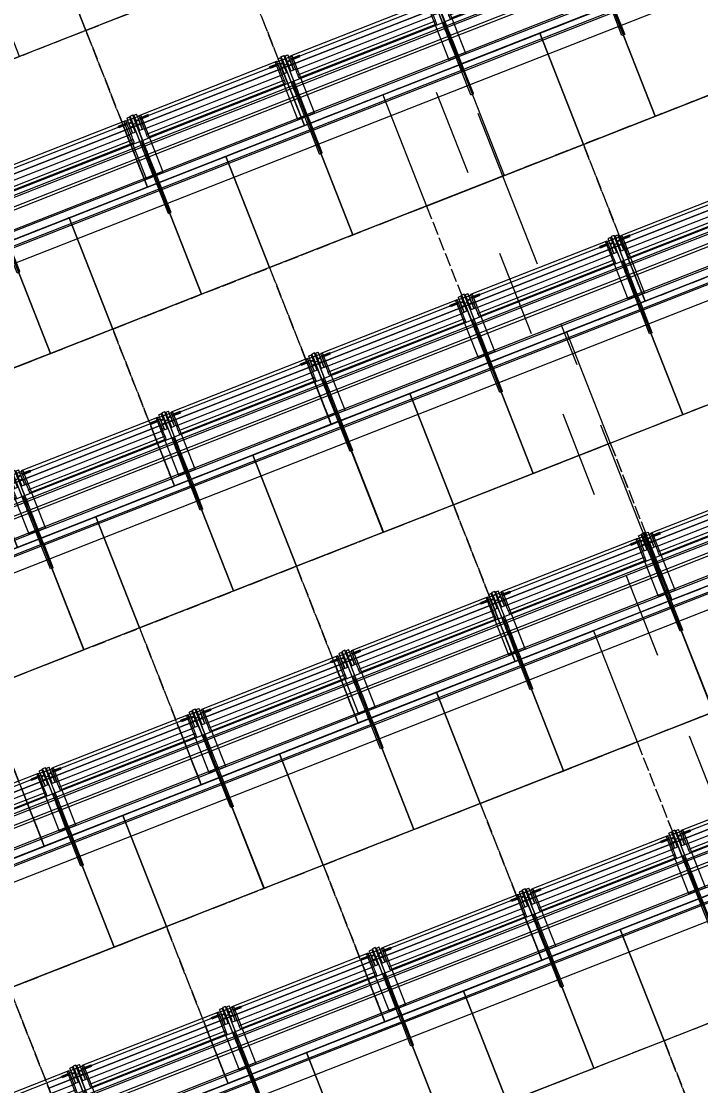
# Model space of a CAD drawing. Header units: millimetres. Extents: x -50172 to 74273, y -80883 to 11206.
# Drawn here: x -20496 to -18279, y -66789 to -63313 of the extents above; entities that cross this region are included whole.
import ezdxf
from ezdxf.enums import TextEntityAlignment as Align

# ---------------------------------------------------------------- set-up
doc = ezdxf.new("R2010")
doc.units = ezdxf.units.MM
doc.header["$MEASUREMENT"] = 0
for name, pattern in [('Dashed', [564.444447, 282.222223, -282.222223]), ('Double Dashed', [1093.611073, 529.166651, -211.666656, 141.111112, -211.666656]), ('Hidden Line', [55, 45, -10])]:
    doc.linetypes.add(name, pattern=pattern)
for name, color, linetype in [('A-25-M_Wall_Ext', 7, 'Continuous'), ('A-95-MC_Marker_Section_P2.Marker', 7, 'Continuous'), ('New_A-05-M_Gross_Int_Plant', 7, 'Continuous'), ('New_A-15-MG_Structural_Grid_Phase_2', 7, 'Continuous'), ('New_A-20-M_Floor_Slab', 7, 'Continuous'), ('New_A-35-M_FFE_Fixed', 7, 'Continuous'), ('New_A-95-D_1_100', 7, 'Continuous')]:
    doc.layers.add(name, color=color, linetype=linetype)
for name, color, linetype, lineweight in [('A-25-M_Wall_Ext_Pen_No__1', 7, 'Continuous', 13), ('A-95-MC_Marker_Section_P2.Marker_Pen_No__1', 7, 'Continuous', 13), ('New_A-20-M_Floor_Slab_Pen_No__89', 8, 'Continuous', 20), ('New_A-35-M_FFE_Fixed_Pen_No__1', 7, 'Continuous', 13), ('New_A-35-M_FFE_Fixed_Pen_No__101', 252, 'Continuous', 15), ('New_A-95-D_1_100_Pen_No__1', 7, 'Continuous', 13), ('New_A-95-P_Drawing_Pen_No__1', 7, 'Continuous', 13), ('New_ArchiCAD Zone Stamps_Pen_No__6', 7, 'Continuous', 35)]:
    doc.layers.add(name, color=color, linetype=linetype, lineweight=lineweight)
for name, color, linetype, lineweight, true_color in [('A-25-M_Wall_Ext_Pen_No__107', 7, 'Continuous', 15, 0xa6a6a6), ('New_A-05-M_Gross_Int_Plant_Pen_No__74', 7, 'Continuous', 20, 0x606060), ('New_A-15-MG_Structural_Grid_Phase_2_Pen_No__222', 7, 'Continuous', 13, 0x65af33)]:
    doc.layers.add(name, color=color, linetype=linetype, lineweight=lineweight, true_color=true_color)
doc.styles.add('GENERATED_STYLE_1', font='')
doc.styles.add('GENERATED_STYLE_3', font='')
doc.styles.add('GENERATED_STYLE_4', font='')
doc.styles.get('GENERATED_STYLE_1').set_extended_font_data('Arial', bold=True)
doc.styles.get('GENERATED_STYLE_3').set_extended_font_data('Arial')
doc.styles.get('GENERATED_STYLE_4').set_extended_font_data('Swis721 BT')
doc.dimstyles.new('GENERATED_STYLE__1', dxfattribs={"dimtxt": 300, "dimasz": 95, "dimexe": 0.18, "dimexo": 0, "dimgap": 0.09, "dimtad": 1, "dimdec": 0, "dimzin": 0, "dimdsep": 46, "dimtxsty": 'GENERATED_STYLE_3', "dimblk": 'ARROWHEAD_2', "dimblk1": 'ARROWHEAD_2', "dimblk2": 'ARROWHEAD_2', "dimcen": 0.09, "dimclrd": 7, "dimclre": 7, "dimclrt": 7, "dimadec": 0, "dimazin": 0, "dimtfac": 1, "dimtdec": 4, "dimtmove": 0, "dimatfit": 3, "dimfxl": 1, "dimtolj": 1, "dimtzin": 0, "dimarcsym": 0})
pattern_1 = [(60, (0, 0), (-43.30127, 25), []), (120, (0, 0), (43.30127, 25), [])]

# ---------------------------------------------------------------- blocks, each defined once
blk = doc.blocks.new('Slab_2_1', base_point=(-15335.8, -61005.9))
at = {"layer": 'New_A-20-M_Floor_Slab_Pen_No__89', "linetype": 'Continuous', "flags": 128}
blk.add_lwpolyline([(-15335.8, -61005.9), (-23454.7, -64194.3), (-23339.9, -65211), (-14728.1, -61829.1)], close=True, dxfattribs=at)
blk = doc.blocks.new('Slab_3_1', base_point=(-14757.8, -61788.8))
at = {"layer": 'New_A-20-M_Floor_Slab_Pen_No__89', "linetype": 'Continuous', "flags": 128}
blk.add_lwpolyline([(-14757.8, -61788.8), (-23345.5, -65161.3), (-23230.8, -66178), (-14150, -62611.9)], close=True, dxfattribs=at)
blk = doc.blocks.new('Slab_4_1', base_point=(-14179.7, -62571.7))
at = {"layer": 'New_A-20-M_Floor_Slab_Pen_No__89', "linetype": 'Continuous', "flags": 128}
blk.add_lwpolyline([(-14179.7, -62571.7), (-23236.4, -66128.3), (-23121.6, -67145.1), (-13572, -63394.8)], close=True, dxfattribs=at)
blk = doc.blocks.new('Slab_5_1', base_point=(-13601.7, -63354.6))
at = {"layer": 'New_A-20-M_Floor_Slab_Pen_No__89', "linetype": 'Continuous', "flags": 128}
blk.add_lwpolyline([(-13601.7, -63354.6), (-23127.2, -67095.4), (-23012.4, -68112.3), (-17966.6, -66138), (-12993.8, -64177.9)], close=True, dxfattribs=at)
blk = doc.blocks.new('Slab_6_1', base_point=(-13023.6, -64137.5))
at = {"layer": 'New_A-20-M_Floor_Slab_Pen_No__89', "linetype": 'Continuous', "flags": 128}
blk.add_lwpolyline([(-13023.6, -64137.5), (-23018.1, -68062.4), (-22903.3, -69079.1), (-17659.2, -67019.7), (-12415.9, -64960.6)], close=True, dxfattribs=at)
blk = doc.blocks.new('VENTS__3_1', base_point=(-30958.5, -71277.4))
at = {"layer": 'New_A-05-M_Gross_Int_Plant_Pen_No__74', "linetype": 'Continuous'}
blk.add_arc((-26782.7, -43787.3), 28124.1, 246.43121, 336.44961, dxfattribs=at)
at = {"layer": 'New_ArchiCAD Zone Stamps_Pen_No__6'}
for tag, height, style, p in [('ROOM_NAME', 250, 'GENERATED_STYLE_1', (-31302.6, -70145.2)), ('zoneNameLine2', 250, 'GENERATED_STYLE_1', (-31491, -70577.3)), ('measuredAreaCode', 200, 'GENERATED_STYLE_3', (-31679.5, -70998)), ('DUMMY_649', 200, 'GENERATED_STYLE_3', (-31372.1, -71132.1)), ('DUMMY_650', 200, 'GENERATED_STYLE_3', (-30882.7, -71345.4)), ('DUMMY_651', 133.3, 'GENERATED_STYLE_3', (-30603.4, -71452))]:
    blk.add_attdef(tag, text='', height=height, rotation=336.4404, dxfattribs=dict(at, style=style)).set_placement(p, align=Align.TOP_LEFT)
blk = doc.blocks.new('Wall_156_1', base_point=(-38294.6, -69816.9))
at = {"layer": 'A-25-M_Wall_Ext_Pen_No__107', "linetype": 'Continuous'}
h = blk.add_hatch(dxfattribs=at)
h.set_pattern_fill('Plaster_0001', color=256, style=0, pattern_type=2)
h.set_pattern_definition([(201.458, (0, 0), (-63.3617, 161.19955), [0, -100]), (201.458, (-14.85, -98.89), (-63.3617, 161.19955), [0, -100])])
h.paths.add_polyline_path([(-38160.3, -69522, 0.417285), (-922.8, -54881.8), (-936.5, -54875.8, -0.417284), (-38154.1, -69508.4)])
at = {"layer": 'A-25-M_Wall_Ext_Pen_No__107', "linetype": 'Continuous', "lineweight": 0, "true_color": 0x535353}
for points in [[(-38161.1, -69523.8, 0.417286), (-920.9, -54882.6), (-922.8, -54881.8, -0.417285), (-38160.3, -69522)], [(-38224.1, -69662.2, 0.417299), (-781.4, -54943), (-783.3, -54942.2, -0.417299), (-38223.3, -69660.3)]]:
    blk.add_hatch(color=251, dxfattribs=at).paths.add_polyline_path(points)
at = {"layer": 'A-25-M_Wall_Ext_Pen_No__107', "linetype": 'Continuous'}
h = blk.add_hatch(dxfattribs=at)
h.set_pattern_fill('Plywood_0001', color=256, style=0, pattern_type=2)
h.set_pattern_definition([(0, (0, 0), (0, 200), [])])
h.paths.add_polyline_path([(-38231.6, -69678.5, 0.417301), (-764.9, -54950.1), (-781.4, -54943, -0.417299), (-38224.1, -69662.2)])
h = blk.add_hatch(dxfattribs=at)
h.set_pattern_fill('Batt_Insulation_0001', color=256, style=0, pattern_type=2)
h.set_pattern_definition(pattern_1)
h.paths.add_polyline_path([(-38273, -69769.5, 0.41731), (-673.1, -54989.8), (-764.9, -54950.1, -0.417301), (-38231.6, -69678.5)])
blk.add_hatch(color=256, dxfattribs=at).paths.add_polyline_path([(-38294.6, -69816.9, 0.417314), (-625.4, -55010.5), (-650.2, -54999.7, -0.417312), (-38283.4, -69792.3)])
h = blk.add_hatch(dxfattribs=at)
h.set_pattern_fill('Batt_Insulation_0001', color=256, style=0, pattern_type=2)
h.set_pattern_definition(pattern_1)
h.paths.add_polyline_path([(-38283.4, -69792.3, 0.417312), (-650.2, -54999.7), (-673.1, -54989.8, -0.41731), (-38273, -69769.5)])
at = {"layer": 'A-25-M_Wall_Ext_Pen_No__1', "linetype": 'Continuous'}
for radius, start, end in [(28130.8, 246.16287, 336.76285), (28147.8, 246.16247, 336.76276), (28145.8, 246.16252, 336.76277), (28299.8, 246.15895, 336.76189), (28297.8, 246.159, 336.7619), (28317.8, 246.15854, 336.76179), (28469.8, 246.15506, 336.76093), (28442.8, 246.15567, 336.76108), (28417.8, 246.15624, 336.76122)]:
    blk.add_arc((-26785.3, -43777.2), radius, start, end, dxfattribs=at)
blk = doc.blocks.new('Montpelier with surface')
at = {"layer": 'New_A-35-M_FFE_Fixed_Pen_No__1', "linetype": 'Continuous'}
for p, q in [((0, 534.8), (0, 4.8)), ((390, 534.8), (0, 534.8)), ((285, 539.6), (370, 539.6)), ((285, 530), (285, 539.6)), ((285, 530), (370, 530)), ((370, 539.6), (371, 539.6)), ((370, 530), (370, 539.6)), ((370, 4.8), (370, 534.8)), ((370, 534.8), (414.6, 534.8)), ((370, 530), (371, 530)), ((371, 539.6), (397.3, 539.6)), ((371, 530), (371, 539.6)), ((371, 530), (397.3, 530)), ((390, 4.8), (390, 534.8)), ((397.3, 530), (397.3, 539.6)), ((397.3, 539.6), (424.7, 539.6)), ((397.3, 530), (424.7, 530)), ((414.6, 534.8), (415.5, 534.8)), ((414.6, 4.8), (414.6, 534.8)), ((415.5, 534.8), (416.5, 534.8)), ((416, 539.1), (616, 539.1)), ((416, 539.1), (416, 505.4)), ((416.5, 534.8), (417.4, 534.8)), ((417.4, 534.8), (418.3, 534.8)), ((418.3, 534.8), (419, 534.8)), ((419, 534.8), (419.6, 534.8)), ((419.6, 534.8), (420, 534.8)), ((420, 534.8), (420.2, 534.8)), ((420.2, 4.8), (420.2, 534.8)), ((420.2, 534.8), (480, 534.8)), ((424.7, 530), (424.7, 539.6)), ((424.7, 539.6), (470.9, 539.6)), ((424.7, 530), (470.9, 530)), ((470.9, 539.6), (477.4, 539.6)), ((470.9, 530), (470.9, 539.6)), ((470.9, 530), (477.4, 530)), ((477.4, 539.6), (478.6, 539.6)), ((477.4, 530), (477.4, 539.6)), ((477.4, 530), (478.6, 530)), ((478.6, 539.6), (480.7, 539.6)), ((478.6, 530), (480.7, 530)), ((480, 534.8), (482.5, 534.8)), ((480, 4.8), (480, 534.8)), ((480.7, 539.6), (483.7, 539.6)), ((480.7, 530), (483.7, 530)), ((482.5, 534.8), (485.7, 534.8)), ((483.7, 539.6), (487.4, 539.6)), ((483.7, 530), (487.4, 530)), ((485.7, 534.8), (489.5, 534.8)), ((487.4, 539.6), (491.7, 539.6)), ((487.4, 530), (491.7, 530)), ((489.5, 534.8), (493.9, 534.8)), ((491.7, 539.6), (496.6, 539.6)), ((491.7, 530), (496.6, 530)), ((493.9, 534.8), (499, 534.8)), ((496.6, 539.6), (501.7, 539.6)), ((496.6, 530), (501.7, 530)), ((499, 534.8), (504.7, 534.8)), ((501.7, 539.6), (507.1, 539.6)), ((501.7, 530), (507.1, 530)), ((504.7, 534.8), (511, 534.8)), ((507.1, 539.6), (597.9, 539.6)), ((507.1, 530), (507.1, 539.6)), ((507.1, 530), (597.9, 530)), ((511, 534.8), (517.9, 534.8)), ((517.9, 534.8), (525.2, 534.8)), ((517.9, 4.8), (517.9, 534.8)), ((525.2, 534.8), (530.9, 534.8)), ((530.9, 534.8), (535, 534.8)), ((535, 534.8), (537.4, 534.8)), ((537.4, 534.8), (538.2, 534.8)), ((538.2, 4.8), (538.2, 534.8)), ((571.6, 527.1), (573.6, 527.1)), ((571.6, 527.1), (571.6, 517.7)), ((573.6, 527.1), (579.3, 527.1)), ((579.3, 527.1), (587.8, 527.1)), ((587.8, 527.1), (597.9, 527.1)), ((589.7, 530.3), (590.2, 530.3)), ((589.7, 530.3), (589.7, 517.7)), ((590.2, 530.3), (591.7, 530.3)), ((591.7, 530.3), (594, 530.3)), ((592.1, 530.3), (592.7, 530.3)), ((592.1, 530.3), (592.1, 517.7)), ((592.7, 530.3), (594.2, 530.3)), ((594, 530.3), (596.7, 530.3)), ((594.2, 530.3), (596.5, 530.3)), ((596.5, 530.3), (599.1, 530.3)), ((596.7, 530.3), (599.4, 530.3)), ((597.9, 539.6), (608.1, 539.6)), ((597.9, 530), (597.9, 539.6)), ((597.9, 530), (608.1, 530)), ((597.9, 527.1), (608, 527.1)), ((599.1, 530.3), (601.8, 530.3)), ((599.4, 530.3), (601.6, 530.3)), ((601.6, 530.3), (603.2, 530.3)), ((601.8, 530.3), (604.1, 530.3)), ((603.2, 530.3), (603.7, 530.3)), ((603.7, 530.3), (603.7, 517.7)), ((604.1, 530.3), (605.6, 530.3)), ((605.6, 530.3), (606.1, 530.3)), ((606.1, 530.3), (606.1, 517.7)), ((608, 527.1), (616.5, 527.1)), ((608.1, 539.6), (617, 539.6)), ((608.1, 530), (617, 530)), ((616, 539.1), (616, 505.4)), ((616.5, 527.1), (622.2, 527.1)), ((617, 539.6), (623.5, 539.6)), ((617, 530), (623.5, 530)), ((622.2, 527.1), (624.2, 527.1)), ((623.5, 539.6), (626.7, 539.6)), ((623.5, 530), (626.7, 530)), ((624.2, 527.1), (624.2, 517.7)), ((626.7, 530), (626.7, 539.6)), ((416, 505.4), (616, 505.4)), ((541.1, 28.4), (541.1, 511.2)), ((541.1, 511.2), (541.7, 511.2)), ((541.7, 511.2), (543.1, 511.2)), ((543.1, 511.2), (545.3, 511.2)), ((545.3, 511.2), (548.1, 511.2)), ((548.1, 511.2), (551.8, 511.2)), ((551.8, 511.2), (552.7, 511.2)), ((551.8, 28.4), (551.8, 511.2)), ((552.7, 511.2), (554.3, 511.2)), ((554.3, 511.2), (556.3, 511.2)), ((556.3, 511.2), (558.8, 511.2)), ((558.8, 511.2), (561.5, 511.2)), ((561.5, 511.2), (564.4, 511.2)), ((564.4, 511.2), (567.4, 511.2)), ((567.4, 511.2), (570.4, 511.2)), ((570.4, 511.2), (607, 511.2)), ((570.4, 28.4), (570.4, 511.2)), ((571.6, 517.7), (573.6, 517.7)), ((571.6, 517), (572.4, 517)), ((571.6, 517), (571.6, 511.2)), ((571.6, 511.2), (572.4, 511.2)), ((572.4, 517), (574.9, 517)), ((572.4, 511.2), (574.9, 511.2)), ((573.6, 517.7), (579.3, 517.7)), ((574.9, 517), (578.9, 517)), ((574.9, 511.2), (578.9, 511.2)), ((578.9, 517), (584, 517)), ((578.9, 511.2), (584, 511.2)), ((579.3, 517.7), (587.8, 517.7)), ((584, 517), (590.1, 517)), ((584, 511.2), (590.1, 511.2)), ((587.8, 517.7), (597.9, 517.7)), ((589.7, 517.7), (590.2, 517.7)), ((590.1, 517), (596.6, 517)), ((590.1, 511.2), (596.6, 511.2)), ((590.2, 517.7), (591.7, 517.7)), ((591.7, 517.7), (594, 517.7)), ((592.1, 517.7), (592.7, 517.7)), ((592.7, 517.7), (594.2, 517.7)), ((594, 517.7), (596.7, 517.7)), ((594.2, 517.7), (596.5, 517.7)), ((596.5, 517.7), (599.1, 517.7)), ((596.6, 517), (603.3, 517)), ((596.6, 511.2), (603.3, 511.2)), ((596.7, 517.7), (599.4, 517.7)), ((597.9, 517.7), (608, 517.7)), ((599.1, 517.7), (601.8, 517.7)), ((599.4, 517.7), (601.6, 517.7)), ((601.6, 517.7), (603.2, 517.7)), ((601.8, 517.7), (604.1, 517.7)), ((603.2, 517.7), (603.7, 517.7)), ((603.3, 517), (609.5, 517)), ((603.3, 511.2), (609.5, 511.2)), ((604.1, 517.7), (605.6, 517.7)), ((604.5, 511.2), (604.5, 482.3)), ((604.5, 511.2), (609.5, 511.2)), ((605.6, 517.7), (606.1, 517.7)), ((607, 511.2), (609.5, 511.2)), ((607, 28.4), (607, 511.2)), ((608, 517.7), (616.5, 517.7)), ((609.5, 517), (609.5, 511.2)), ((609.5, 511.2), (611.9, 511.2)), ((609.5, 511.2), (609.5, 482.3)), ((611.9, 511.2), (613.9, 511.2)), ((613.9, 511.2), (615.5, 511.2)), ((615.5, 511.2), (616.8, 511.2)), ((616.5, 517.7), (622.2, 517.7)), ((616.8, 511.2), (617.6, 511.2)), ((617.6, 511.2), (617.9, 511.2)), ((617.9, 28.4), (617.9, 511.2)), ((622.2, 517.7), (624.2, 517.7)), ((604.5, 482.3), (609.5, 482.3)), ((604.5, 28.4), (604.5, 57.3)), ((604.5, 57.3), (609.5, 57.3)), ((609.5, 28.4), (609.5, 57.3)), ((0, 4.8), (390, 4.8)), ((285, 9.6), (370, 9.6)), ((285, 0), (285, 9.6)), ((370, 9.6), (371, 9.6)), ((370, 0), (370, 9.6)), ((370, 4.8), (414.6, 4.8)), ((371, 9.6), (397.3, 9.6)), ((371, 0), (371, 9.6)), ((397.3, 9.6), (424.7, 9.6)), ((397.3, 0), (397.3, 9.6)), ((414.6, 4.8), (415.5, 4.8)), ((415.5, 4.8), (416.5, 4.8)), ((416, 0), (416, 33.7)), ((416, 33.7), (616, 33.7)), ((416.5, 4.8), (417.4, 4.8)), ((417.4, 4.8), (418.3, 4.8)), ((418.3, 4.8), (419, 4.8)), ((419, 4.8), (419.6, 4.8)), ((419.6, 4.8), (420, 4.8)), ((420, 4.8), (420.2, 4.8)), ((420.2, 4.8), (480, 4.8)), ((424.7, 9.6), (470.9, 9.6)), ((424.7, 0), (424.7, 9.6)), ((470.9, 9.6), (477.4, 9.6)), ((470.9, 0), (470.9, 9.6)), ((477.4, 9.6), (478.6, 9.6)), ((477.4, 0), (477.4, 9.6)), ((478.6, 9.6), (480.7, 9.6)), ((480, 4.8), (482.5, 4.8)), ((480.7, 9.6), (483.7, 9.6)), ((482.5, 4.8), (485.7, 4.8)), ((483.7, 9.6), (487.4, 9.6)), ((485.7, 4.8), (489.5, 4.8)), ((487.4, 9.6), (491.7, 9.6)), ((489.5, 4.8), (493.9, 4.8)), ((491.7, 9.6), (496.6, 9.6)), ((493.9, 4.8), (499, 4.8)), ((496.6, 9.6), (501.7, 9.6)), ((499, 4.8), (504.7, 4.8)), ((501.7, 9.6), (507.1, 9.6)), ((504.7, 4.8), (511, 4.8)), ((507.1, 9.6), (597.9, 9.6)), ((507.1, 0), (507.1, 9.6)), ((511, 4.8), (517.9, 4.8)), ((517.9, 4.8), (525.2, 4.8)), ((525.2, 4.8), (530.9, 4.8)), ((530.9, 4.8), (535, 4.8)), ((535, 4.8), (537.4, 4.8)), ((537.4, 4.8), (538.2, 4.8)), ((541.1, 28.4), (541.7, 28.4)), ((541.7, 28.4), (543.1, 28.4)), ((543.1, 28.4), (545.3, 28.4)), ((545.3, 28.4), (548.1, 28.4)), ((548.1, 28.4), (551.8, 28.4)), ((551.8, 28.4), (552.7, 28.4)), ((552.7, 28.4), (554.3, 28.4)), ((554.3, 28.4), (556.3, 28.4)), ((556.3, 28.4), (558.8, 28.4)), ((558.8, 28.4), (561.5, 28.4)), ((561.5, 28.4), (564.4, 28.4)), ((564.4, 28.4), (567.4, 28.4)), ((567.4, 28.4), (570.4, 28.4)), ((570.4, 28.4), (607, 28.4)), ((571.6, 22.6), (571.6, 28.4)), ((571.6, 28.4), (572.4, 28.4)), ((571.6, 22.6), (572.4, 22.6)), ((571.6, 21.9), (573.6, 21.9)), ((571.6, 12.5), (571.6, 21.9)), ((571.6, 12.5), (573.6, 12.5)), ((572.4, 28.4), (574.9, 28.4)), ((572.4, 22.6), (574.9, 22.6)), ((573.6, 21.9), (579.3, 21.9)), ((573.6, 12.5), (579.3, 12.5)), ((574.9, 28.4), (578.9, 28.4)), ((574.9, 22.6), (578.9, 22.6)), ((578.9, 28.4), (584, 28.4)), ((578.9, 22.6), (584, 22.6)), ((579.3, 21.9), (587.8, 21.9)), ((579.3, 12.5), (587.8, 12.5)), ((584, 28.4), (590.1, 28.4)), ((584, 22.6), (590.1, 22.6)), ((587.8, 21.9), (597.9, 21.9)), ((587.8, 12.5), (597.9, 12.5)), ((589.7, 9.3), (589.7, 21.9)), ((589.7, 21.9), (590.2, 21.9)), ((589.7, 9.3), (590.2, 9.3)), ((590.1, 28.4), (596.6, 28.4)), ((590.1, 22.6), (596.6, 22.6)), ((590.2, 21.9), (591.7, 21.9)), ((590.2, 9.3), (591.7, 9.3)), ((591.7, 21.9), (594, 21.9)), ((591.7, 9.3), (594, 9.3)), ((592.1, 9.3), (592.1, 21.9)), ((592.1, 21.9), (592.7, 21.9)), ((592.1, 9.3), (592.7, 9.3)), ((592.7, 21.9), (594.2, 21.9)), ((592.7, 9.3), (594.2, 9.3)), ((594, 21.9), (596.7, 21.9)), ((594, 9.3), (596.7, 9.3)), ((594.2, 21.9), (596.5, 21.9)), ((594.2, 9.3), (596.5, 9.3)), ((596.5, 21.9), (599.1, 21.9)), ((596.5, 9.3), (599.1, 9.3)), ((596.6, 28.4), (603.3, 28.4)), ((596.6, 22.6), (603.3, 22.6)), ((596.7, 21.9), (599.4, 21.9)), ((596.7, 9.3), (599.4, 9.3)), ((597.9, 21.9), (608, 21.9)), ((597.9, 12.5), (608, 12.5)), ((597.9, 9.6), (608.1, 9.6)), ((597.9, 0), (597.9, 9.6)), ((599.1, 21.9), (601.8, 21.9)), ((599.1, 9.3), (601.8, 9.3)), ((599.4, 21.9), (601.6, 21.9)), ((599.4, 9.3), (601.6, 9.3)), ((601.6, 21.9), (603.2, 21.9)), ((601.6, 9.3), (603.2, 9.3)), ((601.8, 21.9), (604.1, 21.9)), ((601.8, 9.3), (604.1, 9.3)), ((603.2, 21.9), (603.7, 21.9)), ((603.2, 9.3), (603.7, 9.3)), ((603.3, 28.4), (609.5, 28.4)), ((603.3, 22.6), (609.5, 22.6)), ((603.7, 9.3), (603.7, 21.9)), ((604.1, 21.9), (605.6, 21.9)), ((604.1, 9.3), (605.6, 9.3)), ((604.5, 28.4), (609.5, 28.4)), ((605.6, 21.9), (606.1, 21.9)), ((605.6, 9.3), (606.1, 9.3)), ((606.1, 9.3), (606.1, 21.9)), ((607, 28.4), (609.5, 28.4)), ((608, 21.9), (616.5, 21.9)), ((608, 12.5), (616.5, 12.5)), ((608.1, 9.6), (617, 9.6)), ((609.5, 22.6), (609.5, 28.4)), ((609.5, 28.4), (611.9, 28.4)), ((611.9, 28.4), (613.9, 28.4)), ((613.9, 28.4), (615.5, 28.4)), ((615.5, 28.4), (616.8, 28.4)), ((616, 0), (616, 33.7)), ((616.5, 21.9), (622.2, 21.9)), ((616.5, 12.5), (622.2, 12.5)), ((616.8, 28.4), (617.6, 28.4)), ((617, 9.6), (623.5, 9.6)), ((617.6, 28.4), (617.9, 28.4)), ((622.2, 21.9), (624.2, 21.9)), ((622.2, 12.5), (624.2, 12.5)), ((623.5, 9.6), (626.7, 9.6)), ((624.2, 12.5), (624.2, 21.9)), ((626.7, 0), (626.7, 9.6)), ((285, 0), (370, 0)), ((370, 0), (371, 0)), ((371, 0), (397.3, 0)), ((397.3, 0), (424.7, 0)), ((416, 0), (616, 0)), ((424.7, 0), (470.9, 0)), ((470.9, 0), (477.4, 0)), ((477.4, 0), (478.6, 0)), ((478.6, 0), (480.7, 0)), ((480.7, 0), (483.7, 0)), ((483.7, 0), (487.4, 0)), ((487.4, 0), (491.7, 0)), ((491.7, 0), (496.6, 0)), ((496.6, 0), (501.7, 0)), ((501.7, 0), (507.1, 0)), ((507.1, 0), (597.9, 0)), ((597.9, 0), (608.1, 0)), ((608.1, 0), (617, 0)), ((617, 0), (623.5, 0)), ((623.5, 0), (626.7, 0))]:
    blk.add_line(p, q, dxfattribs=at)
blk = doc.blocks.new('Standard grid marker_10')
at = {"layer": 'New_A-15-MG_Structural_Grid_Phase_2_Pen_No__222', "linetype": 'Double Dashed'}
blk.add_line((2590.8, 0), (19514.6, 0), dxfattribs=at)
at = {"layer": 'New_A-15-MG_Structural_Grid_Phase_2_Pen_No__222', "style": 'GENERATED_STYLE_4'}
for tag, p in [('AC_MarkerText_1_0', (-500, 43.2)), ('AC_MarkerText_1_1', (22605.4, 43.2))]:
    blk.add_attdef(tag, text='', height=350, rotation=225.0159, dxfattribs=at).set_placement(p, align=Align.MIDDLE_CENTER)
blk = doc.blocks.new('Standard grid marker_24')
at = {"layer": 'New_A-15-MG_Structural_Grid_Phase_2_Pen_No__222', "linetype": 'Double Dashed'}
blk.add_arc((0, 0), 27977.6, 0, 90.63597, dxfattribs=at)
at = {"layer": 'New_A-15-MG_Structural_Grid_Phase_2_Pen_No__222', "style": 'GENERATED_STYLE_4'}
blk.add_attdef('AC_MarkerText_1', text='', height=350, rotation=90.3066, dxfattribs=at).set_placement((-1326.2, 28008), align=Align.MIDDLE_CENTER)
blk = doc.blocks.new('Montpelier with surface_2')
at = {"layer": 'New_A-35-M_FFE_Fixed_Pen_No__1', "linetype": 'Continuous'}
for p, q in [((0, 529.7), (0, 4.8)), ((390, 529.7), (0, 529.7)), ((285, 534.5), (370, 534.5)), ((285, 525), (285, 534.5)), ((285, 525), (370, 525)), ((370, 534.5), (371, 534.5)), ((370, 525), (370, 534.5)), ((370, 4.8), (370, 529.7)), ((370, 529.7), (414.6, 529.7)), ((370, 525), (371, 525)), ((371, 534.5), (397.3, 534.5)), ((371, 525), (371, 534.5)), ((371, 525), (397.3, 525)), ((390, 4.8), (390, 529.7)), ((397.3, 525), (397.3, 534.5)), ((397.3, 534.5), (424.7, 534.5)), ((397.3, 525), (424.7, 525)), ((414.6, 529.7), (415.5, 529.7)), ((414.6, 4.8), (414.6, 529.7)), ((415.5, 529.7), (416.5, 529.7)), ((416, 534), (616, 534)), ((416, 534), (416, 500.6)), ((416.5, 529.7), (417.4, 529.7)), ((417.4, 529.7), (418.3, 529.7)), ((418.3, 529.7), (419, 529.7)), ((419, 529.7), (419.6, 529.7)), ((419.6, 529.7), (420, 529.7)), ((420, 529.7), (420.2, 529.7)), ((420.2, 4.8), (420.2, 529.7)), ((420.2, 529.7), (480, 529.7)), ((424.7, 525), (424.7, 534.5)), ((424.7, 534.5), (470.9, 534.5)), ((424.7, 525), (470.9, 525)), ((470.9, 534.5), (477.4, 534.5)), ((470.9, 525), (470.9, 534.5)), ((470.9, 525), (477.4, 525)), ((477.4, 534.5), (478.6, 534.5)), ((477.4, 525), (477.4, 534.5)), ((477.4, 525), (478.6, 525)), ((478.6, 534.5), (480.7, 534.5)), ((478.6, 525), (480.7, 525)), ((480, 529.7), (482.5, 529.7)), ((480, 4.8), (480, 529.7)), ((480.7, 534.5), (483.7, 534.5)), ((480.7, 525), (483.7, 525)), ((482.5, 529.7), (485.7, 529.7)), ((483.7, 534.5), (487.4, 534.5)), ((483.7, 525), (487.4, 525)), ((485.7, 529.7), (489.5, 529.7)), ((487.4, 534.5), (491.7, 534.5)), ((487.4, 525), (491.7, 525)), ((489.5, 529.7), (493.9, 529.7)), ((491.7, 534.5), (496.6, 534.5)), ((491.7, 525), (496.6, 525)), ((493.9, 529.7), (499, 529.7)), ((496.6, 534.5), (501.7, 534.5)), ((496.6, 525), (501.7, 525)), ((499, 529.7), (504.7, 529.7)), ((501.7, 534.5), (507.1, 534.5)), ((501.7, 525), (507.1, 525)), ((504.7, 529.7), (511, 529.7)), ((507.1, 534.5), (597.9, 534.5)), ((507.1, 525), (507.1, 534.5)), ((507.1, 525), (597.9, 525)), ((511, 529.7), (517.9, 529.7)), ((517.9, 529.7), (525.2, 529.7)), ((517.9, 4.8), (517.9, 529.7)), ((525.2, 529.7), (530.9, 529.7)), ((530.9, 529.7), (535, 529.7)), ((535, 529.7), (537.4, 529.7)), ((537.4, 529.7), (538.2, 529.7)), ((538.2, 4.8), (538.2, 529.7)), ((571.6, 522.1), (573.6, 522.1)), ((571.6, 522.1), (571.6, 512.8)), ((573.6, 522.1), (579.3, 522.1)), ((579.3, 522.1), (587.8, 522.1)), ((587.8, 522.1), (597.9, 522.1)), ((589.7, 525.3), (590.2, 525.3)), ((589.7, 525.3), (589.7, 512.8)), ((590.2, 525.3), (591.7, 525.3)), ((591.7, 525.3), (594, 525.3)), ((592.1, 525.3), (592.7, 525.3)), ((592.1, 525.3), (592.1, 512.8)), ((592.7, 525.3), (594.2, 525.3)), ((594, 525.3), (596.7, 525.3)), ((594.2, 525.3), (596.5, 525.3)), ((596.5, 525.3), (599.1, 525.3)), ((596.7, 525.3), (599.4, 525.3)), ((597.9, 534.5), (608.1, 534.5)), ((597.9, 525), (597.9, 534.5)), ((597.9, 525), (608.1, 525)), ((597.9, 522.1), (608, 522.1)), ((599.1, 525.3), (601.8, 525.3)), ((599.4, 525.3), (601.6, 525.3)), ((601.6, 525.3), (603.2, 525.3)), ((601.8, 525.3), (604.1, 525.3)), ((603.2, 525.3), (603.7, 525.3)), ((603.7, 525.3), (603.7, 512.8)), ((604.1, 525.3), (605.6, 525.3)), ((605.6, 525.3), (606.1, 525.3)), ((606.1, 525.3), (606.1, 512.8)), ((608, 522.1), (616.5, 522.1)), ((608.1, 534.5), (617, 534.5)), ((608.1, 525), (617, 525)), ((616, 534), (616, 500.6)), ((616.5, 522.1), (622.2, 522.1)), ((617, 534.5), (623.5, 534.5)), ((617, 525), (623.5, 525)), ((622.2, 522.1), (624.2, 522.1)), ((623.5, 534.5), (626.7, 534.5)), ((623.5, 525), (626.7, 525)), ((624.2, 522.1), (624.2, 512.8)), ((626.7, 525), (626.7, 534.5)), ((416, 500.6), (616, 500.6)), ((541.1, 28.2), (541.1, 506.3)), ((541.1, 506.3), (541.7, 506.3)), ((541.7, 506.3), (543.1, 506.3)), ((543.1, 506.3), (545.3, 506.3)), ((545.3, 506.3), (548.1, 506.3)), ((548.1, 506.3), (551.8, 506.3)), ((551.8, 506.3), (552.7, 506.3)), ((551.8, 28.2), (551.8, 506.3)), ((552.7, 506.3), (554.3, 506.3)), ((554.3, 506.3), (556.3, 506.3)), ((556.3, 506.3), (558.8, 506.3)), ((558.8, 506.3), (561.5, 506.3)), ((561.5, 506.3), (564.4, 506.3)), ((564.4, 506.3), (567.4, 506.3)), ((567.4, 506.3), (570.4, 506.3)), ((570.4, 506.3), (607, 506.3)), ((570.4, 28.2), (570.4, 506.3)), ((571.6, 512.8), (573.6, 512.8)), ((571.6, 512.1), (572.4, 512.1)), ((571.6, 512.1), (571.6, 506.3)), ((571.6, 506.3), (572.4, 506.3)), ((572.4, 512.1), (574.9, 512.1)), ((572.4, 506.3), (574.9, 506.3)), ((573.6, 512.8), (579.3, 512.8)), ((574.9, 512.1), (578.9, 512.1)), ((574.9, 506.3), (578.9, 506.3)), ((578.9, 512.1), (584, 512.1)), ((578.9, 506.3), (584, 506.3)), ((579.3, 512.8), (587.8, 512.8)), ((584, 512.1), (590.1, 512.1)), ((584, 506.3), (590.1, 506.3)), ((587.8, 512.8), (597.9, 512.8)), ((589.7, 512.8), (590.2, 512.8)), ((590.1, 512.1), (596.6, 512.1)), ((590.1, 506.3), (596.6, 506.3)), ((590.2, 512.8), (591.7, 512.8)), ((591.7, 512.8), (594, 512.8)), ((592.1, 512.8), (592.7, 512.8)), ((592.7, 512.8), (594.2, 512.8)), ((594, 512.8), (596.7, 512.8)), ((594.2, 512.8), (596.5, 512.8)), ((596.5, 512.8), (599.1, 512.8)), ((596.6, 512.1), (603.3, 512.1)), ((596.6, 506.3), (603.3, 506.3)), ((596.7, 512.8), (599.4, 512.8)), ((597.9, 512.8), (608, 512.8)), ((599.1, 512.8), (601.8, 512.8)), ((599.4, 512.8), (601.6, 512.8)), ((601.6, 512.8), (603.2, 512.8)), ((601.8, 512.8), (604.1, 512.8)), ((603.2, 512.8), (603.7, 512.8)), ((603.3, 512.1), (609.5, 512.1)), ((603.3, 506.3), (609.5, 506.3)), ((604.1, 512.8), (605.6, 512.8)), ((604.5, 506.3), (604.5, 477.7)), ((604.5, 506.3), (609.5, 506.3)), ((605.6, 512.8), (606.1, 512.8)), ((607, 506.3), (609.5, 506.3)), ((607, 28.2), (607, 506.3)), ((608, 512.8), (616.5, 512.8)), ((609.5, 512.1), (609.5, 506.3)), ((609.5, 506.3), (611.9, 506.3)), ((609.5, 506.3), (609.5, 477.7)), ((611.9, 506.3), (613.9, 506.3)), ((613.9, 506.3), (615.5, 506.3)), ((615.5, 506.3), (616.8, 506.3)), ((616.5, 512.8), (622.2, 512.8)), ((616.8, 506.3), (617.6, 506.3)), ((617.6, 506.3), (617.9, 506.3)), ((617.9, 28.2), (617.9, 506.3)), ((622.2, 512.8), (624.2, 512.8)), ((604.5, 477.7), (609.5, 477.7)), ((604.5, 28.2), (604.5, 56.8)), ((604.5, 56.8), (609.5, 56.8)), ((609.5, 28.2), (609.5, 56.8)), ((0, 4.8), (390, 4.8)), ((285, 9.5), (370, 9.5)), ((285, 0), (285, 9.5)), ((370, 9.5), (371, 9.5)), ((370, 0), (370, 9.5)), ((370, 4.8), (414.6, 4.8)), ((371, 9.5), (397.3, 9.5)), ((371, 0), (371, 9.5)), ((397.3, 9.5), (424.7, 9.5)), ((397.3, 0), (397.3, 9.5)), ((414.6, 4.8), (415.5, 4.8)), ((415.5, 4.8), (416.5, 4.8)), ((416, 0), (416, 33.4)), ((416, 33.4), (616, 33.4)), ((416.5, 4.8), (417.4, 4.8)), ((417.4, 4.8), (418.3, 4.8)), ((418.3, 4.8), (419, 4.8)), ((419, 4.8), (419.6, 4.8)), ((419.6, 4.8), (420, 4.8)), ((420, 4.8), (420.2, 4.8)), ((420.2, 4.8), (480, 4.8)), ((424.7, 9.5), (470.9, 9.5)), ((424.7, 0), (424.7, 9.5)), ((470.9, 9.5), (477.4, 9.5)), ((470.9, 0), (470.9, 9.5)), ((477.4, 9.5), (478.6, 9.5)), ((477.4, 0), (477.4, 9.5)), ((478.6, 9.5), (480.7, 9.5)), ((480, 4.8), (482.5, 4.8)), ((480.7, 9.5), (483.7, 9.5)), ((482.5, 4.8), (485.7, 4.8)), ((483.7, 9.5), (487.4, 9.5)), ((485.7, 4.8), (489.5, 4.8)), ((487.4, 9.5), (491.7, 9.5)), ((489.5, 4.8), (493.9, 4.8)), ((491.7, 9.5), (496.6, 9.5)), ((493.9, 4.8), (499, 4.8)), ((496.6, 9.5), (501.7, 9.5)), ((499, 4.8), (504.7, 4.8)), ((501.7, 9.5), (507.1, 9.5)), ((504.7, 4.8), (511, 4.8)), ((507.1, 9.5), (597.9, 9.5)), ((507.1, 0), (507.1, 9.5)), ((511, 4.8), (517.9, 4.8)), ((517.9, 4.8), (525.2, 4.8)), ((525.2, 4.8), (530.9, 4.8)), ((530.9, 4.8), (535, 4.8)), ((535, 4.8), (537.4, 4.8)), ((537.4, 4.8), (538.2, 4.8)), ((541.1, 28.2), (541.7, 28.2)), ((541.7, 28.2), (543.1, 28.2)), ((543.1, 28.2), (545.3, 28.2)), ((545.3, 28.2), (548.1, 28.2)), ((548.1, 28.2), (551.8, 28.2)), ((551.8, 28.2), (552.7, 28.2)), ((552.7, 28.2), (554.3, 28.2)), ((554.3, 28.2), (556.3, 28.2)), ((556.3, 28.2), (558.8, 28.2)), ((558.8, 28.2), (561.5, 28.2)), ((561.5, 28.2), (564.4, 28.2)), ((564.4, 28.2), (567.4, 28.2)), ((567.4, 28.2), (570.4, 28.2)), ((570.4, 28.2), (607, 28.2)), ((571.6, 22.4), (571.6, 28.2)), ((571.6, 28.2), (572.4, 28.2)), ((571.6, 22.4), (572.4, 22.4)), ((571.6, 21.7), (573.6, 21.7)), ((571.6, 12.4), (571.6, 21.7)), ((571.6, 12.4), (573.6, 12.4)), ((572.4, 28.2), (574.9, 28.2)), ((572.4, 22.4), (574.9, 22.4)), ((573.6, 21.7), (579.3, 21.7)), ((573.6, 12.4), (579.3, 12.4)), ((574.9, 28.2), (578.9, 28.2)), ((574.9, 22.4), (578.9, 22.4)), ((578.9, 28.2), (584, 28.2)), ((578.9, 22.4), (584, 22.4)), ((579.3, 21.7), (587.8, 21.7)), ((579.3, 12.4), (587.8, 12.4)), ((584, 28.2), (590.1, 28.2)), ((584, 22.4), (590.1, 22.4)), ((587.8, 21.7), (597.9, 21.7)), ((587.8, 12.4), (597.9, 12.4)), ((589.7, 9.2), (589.7, 21.7)), ((589.7, 21.7), (590.2, 21.7)), ((589.7, 9.2), (590.2, 9.2)), ((590.1, 28.2), (596.6, 28.2)), ((590.1, 22.4), (596.6, 22.4)), ((590.2, 21.7), (591.7, 21.7)), ((590.2, 9.2), (591.7, 9.2)), ((591.7, 21.7), (594, 21.7)), ((591.7, 9.2), (594, 9.2)), ((592.1, 9.2), (592.1, 21.7)), ((592.1, 21.7), (592.7, 21.7)), ((592.1, 9.2), (592.7, 9.2)), ((592.7, 21.7), (594.2, 21.7)), ((592.7, 9.2), (594.2, 9.2)), ((594, 21.7), (596.7, 21.7)), ((594, 9.2), (596.7, 9.2)), ((594.2, 21.7), (596.5, 21.7)), ((594.2, 9.2), (596.5, 9.2)), ((596.5, 21.7), (599.1, 21.7)), ((596.5, 9.2), (599.1, 9.2)), ((596.6, 28.2), (603.3, 28.2)), ((596.6, 22.4), (603.3, 22.4)), ((596.7, 21.7), (599.4, 21.7)), ((596.7, 9.2), (599.4, 9.2)), ((597.9, 21.7), (608, 21.7)), ((597.9, 12.4), (608, 12.4)), ((597.9, 9.5), (608.1, 9.5)), ((597.9, 0), (597.9, 9.5)), ((599.1, 21.7), (601.8, 21.7)), ((599.1, 9.2), (601.8, 9.2)), ((599.4, 21.7), (601.6, 21.7)), ((599.4, 9.2), (601.6, 9.2)), ((601.6, 21.7), (603.2, 21.7)), ((601.6, 9.2), (603.2, 9.2)), ((601.8, 21.7), (604.1, 21.7)), ((601.8, 9.2), (604.1, 9.2)), ((603.2, 21.7), (603.7, 21.7)), ((603.2, 9.2), (603.7, 9.2)), ((603.3, 28.2), (609.5, 28.2)), ((603.3, 22.4), (609.5, 22.4)), ((603.7, 9.2), (603.7, 21.7)), ((604.1, 21.7), (605.6, 21.7)), ((604.1, 9.2), (605.6, 9.2)), ((604.5, 28.2), (609.5, 28.2)), ((605.6, 21.7), (606.1, 21.7)), ((605.6, 9.2), (606.1, 9.2)), ((606.1, 9.2), (606.1, 21.7)), ((607, 28.2), (609.5, 28.2)), ((608, 21.7), (616.5, 21.7)), ((608, 12.4), (616.5, 12.4)), ((608.1, 9.5), (617, 9.5)), ((609.5, 22.4), (609.5, 28.2)), ((609.5, 28.2), (611.9, 28.2)), ((611.9, 28.2), (613.9, 28.2)), ((613.9, 28.2), (615.5, 28.2)), ((615.5, 28.2), (616.8, 28.2)), ((616, 0), (616, 33.4)), ((616.5, 21.7), (622.2, 21.7)), ((616.5, 12.4), (622.2, 12.4)), ((616.8, 28.2), (617.6, 28.2)), ((617, 9.5), (623.5, 9.5)), ((617.6, 28.2), (617.9, 28.2)), ((622.2, 21.7), (624.2, 21.7)), ((622.2, 12.4), (624.2, 12.4)), ((623.5, 9.5), (626.7, 9.5)), ((624.2, 12.4), (624.2, 21.7)), ((626.7, 0), (626.7, 9.5)), ((285, 0), (370, 0)), ((370, 0), (371, 0)), ((371, 0), (397.3, 0)), ((397.3, 0), (424.7, 0)), ((416, 0), (616, 0)), ((424.7, 0), (470.9, 0)), ((470.9, 0), (477.4, 0)), ((477.4, 0), (478.6, 0)), ((478.6, 0), (480.7, 0)), ((480.7, 0), (483.7, 0)), ((483.7, 0), (487.4, 0)), ((487.4, 0), (491.7, 0)), ((491.7, 0), (496.6, 0)), ((496.6, 0), (501.7, 0)), ((501.7, 0), (507.1, 0)), ((507.1, 0), (597.9, 0)), ((597.9, 0), (608.1, 0)), ((608.1, 0), (617, 0)), ((617, 0), (623.5, 0)), ((623.5, 0), (626.7, 0))]:
    blk.add_line(p, q, dxfattribs=at)
blk = doc.blocks.new('*D964')
at = {"layer": 'New_A-95-D_1_100_Pen_No__1', "linetype": 'Continuous'}
for p, q in [((-11455.2, -66358.2), (-11639.4, -65889)), ((-11615.9, -66047.6), (-11594.4, -65904.9)), ((-11605.1, -65976.3), (-11548.2, -65953.9)), ((-22805.4, -70374.7), (-11605.1, -65976.3)), ((-22655.4, -70756.6), (-22839.6, -70287.5)), ((-22794.6, -70303.4), (-22816.1, -70446.1)), ((-22862.3, -70397.1), (-22805.4, -70374.7))]:
    blk.add_line(p, q, dxfattribs=at)
at = {"layer": 'New_A-95-D_1_100_Pen_No__1', "insert": (-17812.8, -68349.6), "char_height": 300, "attachment_point": 7, "rotation": 21.4404, "style": 'GENERATED_STYLE_3'}
blk.add_mtext('\\A1;{\\fArial|b0|i0|c0|p34;12,033}', dxfattribs=at)
blk = doc.blocks.new('ARROWHEAD_2')
at = {"color": 0, "linetype": 'Continuous', "lineweight": 0}
for p, q in [((-0.378, -0.655), (0.378, 0.655)), ((0, 0), (-1, 0))]:
    blk.add_line(p, q, dxfattribs=at)
blk = doc.blocks.new('Cutting Plane_1_1', base_point=(-16057.7, -71396.2))
at = {"layer": 'A-95-MC_Marker_Section_P2.Marker_Pen_No__1', "linetype": 'Dashed'}
blk.add_line((-16149.1, -71163.5), (-24894.6, -48893.9), dxfattribs=at)

msp = doc.modelspace()

# ---------------------------------------------------------------- linework, layer by layer
at = {"layer": 'New_A-35-M_FFE_Fixed_Pen_No__1', "linetype": 'Continuous', "flags": 128}
for points in [[(-20427.5, -62979.7), (-19915.5, -62778.7), (-19773, -63141.7), (-20284.9, -63342.7)], [(-20939.4, -63180.7), (-20427.5, -62979.7), (-20284.9, -63342.7), (-20796.8, -63543.8)], [(-18597.2, -63126.4), (-18621.2, -63065.4), (-19133.1, -63266.4), (-19109.1, -63327.4)], [(-18548, -63251.5), (-19060, -63452.6), (-19133.1, -63266.4), (-18621.2, -63065.4)], [(-18548, -63251.5), (-18584.6, -63158.4), (-19096.5, -63359.5), (-19060, -63452.6)], [(-18292.1, -63151), (-18804, -63352), (-18661.5, -63715.1), (-18149.5, -63514)], [(-19621.1, -63528.5), (-19645, -63467.4), (-19133.1, -63266.4), (-19109.1, -63327.4)], [(-19571.9, -63653.6), (-19060, -63452.6), (-19133.1, -63266.4), (-19645, -63467.4)], [(-18804, -63352), (-19316, -63553.1), (-19173.4, -63916.1), (-18661.5, -63715.1)], [(-19571.9, -63653.6), (-19608.5, -63560.5), (-19096.5, -63359.5), (-19060, -63452.6)], [(-20133, -63729.5), (-20157, -63668.5), (-19645, -63467.4), (-19621.1, -63528.5)], [(-20083.9, -63854.7), (-19571.9, -63653.6), (-19645, -63467.4), (-20157, -63668.5)], [(-20083.9, -63854.7), (-20120.4, -63761.6), (-19608.5, -63560.5), (-19571.9, -63653.6)], [(-19827.9, -63754.1), (-19316, -63553.1), (-19173.4, -63916.1), (-19685.3, -64117.1)], [(-20644.9, -63930.6), (-20668.9, -63869.5), (-20157, -63668.5), (-20133, -63729.5)], [(-20595.8, -64055.7), (-20083.9, -63854.7), (-20157, -63668.5), (-20668.9, -63869.5)], [(-20595.8, -64055.7), (-20632.4, -63962.6), (-20120.4, -63761.6), (-20083.9, -63854.7)], [(-20339.8, -63955.2), (-19827.9, -63754.1), (-19685.3, -64117.1), (-20197.3, -64318.2)], [(-17997.6, -63900.8), (-18021.6, -63839.8), (-18533.5, -64040.8), (-18509.6, -64101.9)], [(-17948.5, -64026), (-18460.4, -64227), (-18533.5, -64040.8), (-18021.6, -63839.8)], [(-17948.5, -64026), (-17985, -63932.9), (-18497, -64133.9), (-18460.4, -64227)], [(-20851.8, -64156.2), (-20339.8, -63955.2), (-20197.3, -64318.2), (-20709.2, -64519.2)], [(-18509.6, -64101.9), (-18533.5, -64040.8), (-19045.5, -64241.9), (-19021.5, -64302.9)], [(-18460.4, -64227), (-18972.4, -64428), (-19045.5, -64241.9), (-18533.5, -64040.8)], [(-18460.4, -64227), (-18497, -64133.9), (-19008.9, -64335), (-18972.4, -64428)], [(-18204.4, -64126.5), (-18716.4, -64327.5), (-18573.8, -64690.5), (-18061.9, -64489.5)], [(-19533.4, -64503.9), (-19557.4, -64442.9), (-19045.5, -64241.9), (-19021.5, -64302.9)], [(-19484.3, -64629.1), (-18972.4, -64428), (-19045.5, -64241.9), (-19557.4, -64442.9)], [(-19228.3, -64528.6), (-18716.4, -64327.5), (-18573.8, -64690.5), (-19085.8, -64891.6)], [(-19484.3, -64629.1), (-19520.8, -64536), (-19008.9, -64335), (-18972.4, -64428)], [(-20045.4, -64705), (-20069.3, -64644), (-19557.4, -64442.9), (-19533.4, -64503.9)], [(-19996.2, -64830.1), (-19484.3, -64629.1), (-19557.4, -64442.9), (-20069.3, -64644)], [(-19996.2, -64830.1), (-20032.8, -64737), (-19520.8, -64536), (-19484.3, -64629.1)], [(-19740.3, -64729.6), (-19228.3, -64528.6), (-19085.8, -64891.6), (-19597.7, -65092.6)], [(-20557.3, -64906), (-20581.3, -64845), (-20069.3, -64644), (-20045.4, -64705)], [(-20508.2, -65031.2), (-19996.2, -64830.1), (-20069.3, -64644), (-20581.3, -64845)], [(-20508.2, -65031.2), (-20544.7, -64938.1), (-20032.8, -64737), (-19996.2, -64830.1)], [(-20252.2, -64930.6), (-19740.3, -64729.6), (-19597.7, -65092.6), (-20109.6, -65293.7)], [(-17910, -64876.3), (-17934, -64815.3), (-18445.9, -65016.3), (-18421.9, -65077.3)], [(-17860.8, -65001.4), (-18372.8, -65202.5), (-18445.9, -65016.3), (-17934, -64815.3)], [(-17860.8, -65001.4), (-17897.4, -64908.3), (-18409.3, -65109.4), (-18372.8, -65202.5)], [(-20764.1, -65131.7), (-20252.2, -64930.6), (-20109.6, -65293.7), (-20621.6, -65494.7)], [(-18933.9, -65278.4), (-18957.8, -65217.4), (-18445.9, -65016.3), (-18421.9, -65077.3)], [(-18884.7, -65403.5), (-18372.8, -65202.5), (-18445.9, -65016.3), (-18957.8, -65217.4)], [(-18884.7, -65403.5), (-18921.3, -65310.4), (-18409.3, -65109.4), (-18372.8, -65202.5)], [(-18116.8, -65101.9), (-18628.8, -65303), (-18486.2, -65666), (-17974.3, -65465)], [(-19445.8, -65479.4), (-19469.8, -65418.4), (-18957.8, -65217.4), (-18933.9, -65278.4)], [(-19396.7, -65604.6), (-18884.7, -65403.5), (-18957.8, -65217.4), (-19469.8, -65418.4)], [(-19140.7, -65504), (-18628.8, -65303), (-18486.2, -65666), (-18998.1, -65867)], [(-19396.7, -65604.6), (-19433.2, -65511.5), (-18921.3, -65310.4), (-18884.7, -65403.5)], [(-19957.7, -65680.5), (-19981.7, -65619.4), (-19469.8, -65418.4), (-19445.8, -65479.4)], [(-19908.6, -65805.6), (-19396.7, -65604.6), (-19469.8, -65418.4), (-19981.7, -65619.4)], [(-19908.6, -65805.6), (-19945.2, -65712.5), (-19433.2, -65511.5), (-19396.7, -65604.6)], [(-19652.6, -65705.1), (-19140.7, -65504), (-18998.1, -65867), (-19510.1, -66068.1)], [(-20469.7, -65881.5), (-20493.6, -65820.5), (-19981.7, -65619.4), (-19957.7, -65680.5)], [(-20420.5, -66006.6), (-19908.6, -65805.6), (-19981.7, -65619.4), (-20493.6, -65820.5)], [(-20420.5, -66006.6), (-20457.1, -65913.6), (-19945.2, -65712.5), (-19908.6, -65805.6)], [(-20164.6, -65906.1), (-19652.6, -65705.1), (-19510.1, -66068.1), (-20022, -66269.1)], [(-17822.4, -65851.8), (-17846.3, -65790.7), (-18358.3, -65991.8), (-18334.3, -66052.8)], [(-17773.2, -65976.9), (-18285.2, -66177.9), (-18358.3, -65991.8), (-17846.3, -65790.7)], [(-20981.6, -66082.5), (-21005.6, -66021.5), (-20493.6, -65820.5), (-20469.7, -65881.5)], [(-20932.5, -66207.7), (-20420.5, -66006.6), (-20493.6, -65820.5), (-21005.6, -66021.5)], [(-17773.2, -65976.9), (-17809.8, -65883.8), (-18321.7, -66084.9), (-18285.2, -66177.9)], [(-20932.5, -66207.7), (-20969, -66114.6), (-20457.1, -65913.6), (-20420.5, -66006.6)], [(-20676.5, -66107.2), (-20164.6, -65906.1), (-20022, -66269.1), (-20534, -66470.2)], [(-18846.2, -66253.8), (-18870.2, -66192.8), (-18358.3, -65991.8), (-18334.3, -66052.8)], [(-18797.1, -66379), (-18285.2, -66177.9), (-18358.3, -65991.8), (-18870.2, -66192.8)], [(-18797.1, -66379), (-18833.6, -66285.9), (-18321.7, -66084.9), (-18285.2, -66177.9)], [(-18541.1, -66278.5), (-18029.2, -66077.4), (-17886.6, -66440.4), (-18398.6, -66641.5)], [(-19358.2, -66454.9), (-19382.1, -66393.9), (-18870.2, -66192.8), (-18846.2, -66253.8)], [(-19309, -66580), (-18797.1, -66379), (-18870.2, -66192.8), (-19382.1, -66393.9)], [(-19053.1, -66479.5), (-18541.1, -66278.5), (-18398.6, -66641.5), (-18910.5, -66842.5)], [(-19309, -66580), (-19345.6, -66486.9), (-18833.6, -66285.9), (-18797.1, -66379)], [(-19870.1, -66655.9), (-19894.1, -66594.9), (-19382.1, -66393.9), (-19358.2, -66454.9)], [(-19821, -66781.1), (-19309, -66580), (-19382.1, -66393.9), (-19894.1, -66594.9)], [(-19821, -66781.1), (-19857.5, -66688), (-19345.6, -66486.9), (-19309, -66580)], [(-19565, -66680.5), (-19053.1, -66479.5), (-18910.5, -66842.5), (-19422.4, -67043.6)], [(-20382.1, -66857), (-20406, -66796), (-19894.1, -66594.9), (-19870.1, -66655.9)], [(-20332.9, -66982.1), (-19821, -66781.1), (-19894.1, -66594.9), (-20406, -66796)], [(-20332.9, -66982.1), (-20369.5, -66889), (-19857.5, -66688), (-19821, -66781.1)], [(-20076.9, -66881.6), (-19565, -66680.5), (-19422.4, -67043.6), (-19934.4, -67244.6)]]:
    msp.add_lwpolyline(points, close=True, dxfattribs=at)
at = {"layer": 'New_A-35-M_FFE_Fixed_Pen_No__101', "linetype": 'Hidden Line', "flags": 128}
for points in [[(-18548, -63251.5), (-18749.1, -62739.6), (-19261, -62940.6), (-19060, -63452.6)], [(-19571.9, -63653.6), (-19773, -63141.7), (-19261, -62940.6), (-19060, -63452.6)], [(-20083.9, -63854.7), (-20284.9, -63342.7), (-19773, -63141.7), (-19571.9, -63653.6)], [(-20595.8, -64055.7), (-20796.8, -63543.8), (-20284.9, -63342.7), (-20083.9, -63854.7)], [(-17948.5, -64026), (-18149.5, -63514), (-18661.5, -63715.1), (-18460.4, -64227)], [(-18460.4, -64227), (-18661.5, -63715.1), (-19173.4, -63916.1), (-18972.4, -64428)], [(-19484.3, -64629.1), (-19685.3, -64117.1), (-19173.4, -63916.1), (-18972.4, -64428)], [(-19996.2, -64830.1), (-20197.3, -64318.2), (-19685.3, -64117.1), (-19484.3, -64629.1)], [(-20508.2, -65031.2), (-20709.2, -64519.2), (-20197.3, -64318.2), (-19996.2, -64830.1)], [(-17860.8, -65001.4), (-18061.9, -64489.5), (-18573.8, -64690.5), (-18372.8, -65202.5)], [(-18884.7, -65403.5), (-19085.8, -64891.6), (-18573.8, -64690.5), (-18372.8, -65202.5)], [(-19396.7, -65604.6), (-19597.7, -65092.6), (-19085.8, -64891.6), (-18884.7, -65403.5)], [(-19908.6, -65805.6), (-20109.6, -65293.7), (-19597.7, -65092.6), (-19396.7, -65604.6)], [(-20420.5, -66006.6), (-20621.6, -65494.7), (-20109.6, -65293.7), (-19908.6, -65805.6)], [(-17773.2, -65976.9), (-17974.3, -65465), (-18486.2, -65666), (-18285.2, -66177.9)], [(-20932.5, -66207.7), (-21133.5, -65695.7), (-20621.6, -65494.7), (-20420.5, -66006.6)], [(-18797.1, -66379), (-18998.1, -65867), (-18486.2, -65666), (-18285.2, -66177.9)], [(-19309, -66580), (-19510.1, -66068.1), (-18998.1, -65867), (-18797.1, -66379)], [(-19821, -66781.1), (-20022, -66269.1), (-19510.1, -66068.1), (-19309, -66580)], [(-20332.9, -66982.1), (-20534, -66470.2), (-20022, -66269.1), (-19821, -66781.1)], [(-18197.5, -67153.4), (-18398.6, -66641.5), (-17886.6, -66440.4), (-17685.6, -66952.4)], [(-20844.8, -67183.2), (-21045.9, -66671.2), (-20534, -66470.2), (-20332.9, -66982.1)], [(-18709.5, -67354.5), (-18910.5, -66842.5), (-18398.6, -66641.5), (-18197.5, -67153.4)]]:
    msp.add_lwpolyline(points, close=True, dxfattribs=at)
at = {"layer": 'New_A-95-P_Drawing_Pen_No__1', "linetype": 'Continuous'}
msp.add_arc((-26783.5, -43782), 28261, 246.82787, 336.44041, dxfattribs=at)

# ---------------------------------------------------------------- block references
at = {"layer": 'A-25-M_Wall_Ext', "color": 250, "lineweight": 50, "true_color": 0x2a2a2a}
msp.add_blockref('Wall_156_1', (-38294.6, -69816.9), dxfattribs=at)
at = {"layer": 'A-95-MC_Marker_Section_P2.Marker'}
msp.add_blockref('Cutting Plane_1_1', (-16057.7, -71396.2), dxfattribs=at)
at = {"layer": 'New_A-05-M_Gross_Int_Plant', "linetype": 'Continuous'}
msp.add_blockref('VENTS__3_1', (-30958.5, -71277.4), dxfattribs=at)
at = {"layer": 'New_A-15-MG_Structural_Grid_Phase_2', "color": 8, "linetype": 'Continuous', "lineweight": 15, "zscale": 1000}
for name, p, rotation in [('Standard grid marker_24', (-26783.5, -43781.2), 246.1337837427074), ('Standard grid marker_10', (-16266.9, -70590.4), 111.4245376389394)]:
    msp.add_blockref(name, p, dxfattribs=dict(at, rotation=rotation))
at = {"layer": 'New_A-20-M_Floor_Slab', "color": 8, "linetype": 'Continuous', "lineweight": 20}
for name, p in [('Slab_2_1', (-15335.8, -61005.9)), ('Slab_3_1', (-14757.8, -61788.8)), ('Slab_4_1', (-14179.7, -62571.7)), ('Slab_5_1', (-13601.7, -63354.6)), ('Slab_6_1', (-13023.6, -64137.5))]:
    msp.add_blockref(name, p, dxfattribs=at)
at = {"layer": 'New_A-35-M_FFE_Fixed', "color": 251, "linetype": 'Continuous', "lineweight": 20, "true_color": 0x606060, "xscale": -1, "zscale": 1000, "rotation": 291.4404118616326}
for p in [(-20506.3, -63429.2), (-19418.2, -64011.8), (-19911.6, -64205.6), (-20404.9, -64399.3), (-20898.2, -64593)]:
    msp.add_blockref('Montpelier with surface', p, dxfattribs=at)
at = {"layer": 'New_A-35-M_FFE_Fixed', "color": 251, "linetype": 'Continuous', "lineweight": 20, "true_color": 0x606060, "zscale": 1000, "rotation": 111.4404118615947}
for name, p in [('Montpelier with surface', (-17929.4, -63427.1)), ('Montpelier with surface', (-18422.7, -63620.9)), ('Montpelier with surface_2', (-17843.9, -64403.4)), ('Montpelier with surface_2', (-18332.6, -64595.4)), ('Montpelier with surface_2', (-18821.2, -64787.3)), ('Montpelier with surface_2', (-19309.9, -64979.2)), ('Montpelier with surface_2', (-19798.6, -65171.1)), ('Montpelier with surface_2', (-20287.2, -65363)), ('Montpelier with surface_2', (-17744.6, -65374.3)), ('Montpelier with surface_2', (-18233.3, -65566.3)), ('Montpelier with surface_2', (-18722, -65758.2)), ('Montpelier with surface_2', (-19210.6, -65950.1)), ('Montpelier with surface_2', (-19699.3, -66142)), ('Montpelier with surface_2', (-20188, -66333.9)), ('Montpelier with surface_2', (-17645.4, -66345.3)), ('Montpelier with surface_2', (-18134, -66537.2)), ('Montpelier with surface_2', (-18622.7, -66729.1)), ('Montpelier with surface_2', (-19111.4, -66921)), ('Montpelier with surface_2', (-19600, -67112.9)), ('Montpelier with surface_2', (-20088.7, -67304.8))]:
    msp.add_blockref(name, p, dxfattribs=at)

# ---------------------------------------------------------------- dimensions: what is measured, and where the dimension line sits
at = {"layer": 'New_A-95-D_1_100', "linetype": 'Continuous'}
dim = msp.add_linear_dim(base=(-11605.1, -65976.3), p1=(-22655.4, -70756.6), p2=(-11455.2, -66358.2), angle=21.4404, dimstyle='GENERATED_STYLE__1', dxfattribs=at)
dim.commit()
dim.dimension.update_dxf_attribs({"geometry": '*D964', "text_midpoint": (-17264.9, -67973.3), "dimtype": 160, "text_rotation": 21.4404})

doc.saveas('drawing.dxf')
